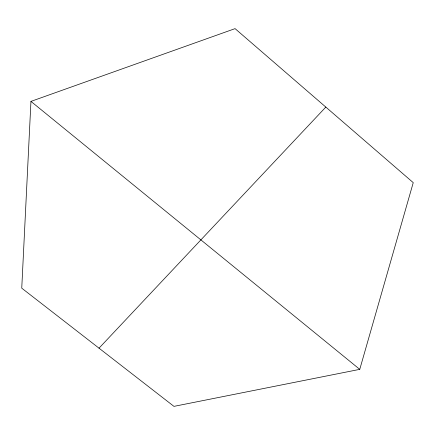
<?xml version="1.0" encoding="UTF-8"?>
<svg xmlns="http://www.w3.org/2000/svg" width="435" height="435" viewBox="0 0 435 435"><rect width="100%" height="100%" fill="white"/><g stroke="black" fill="none" stroke-linecap="round" stroke-linejoin="round"><path stroke-width="0.65" d="M30.95 101.393L21.75 288.171L173.957 406.366L359.756 369.358L413.25 182.646L235.063 28.634L30.95 101.393L359.756 369.358M99.017 348.174L325.826 107.081"/></g></svg>
